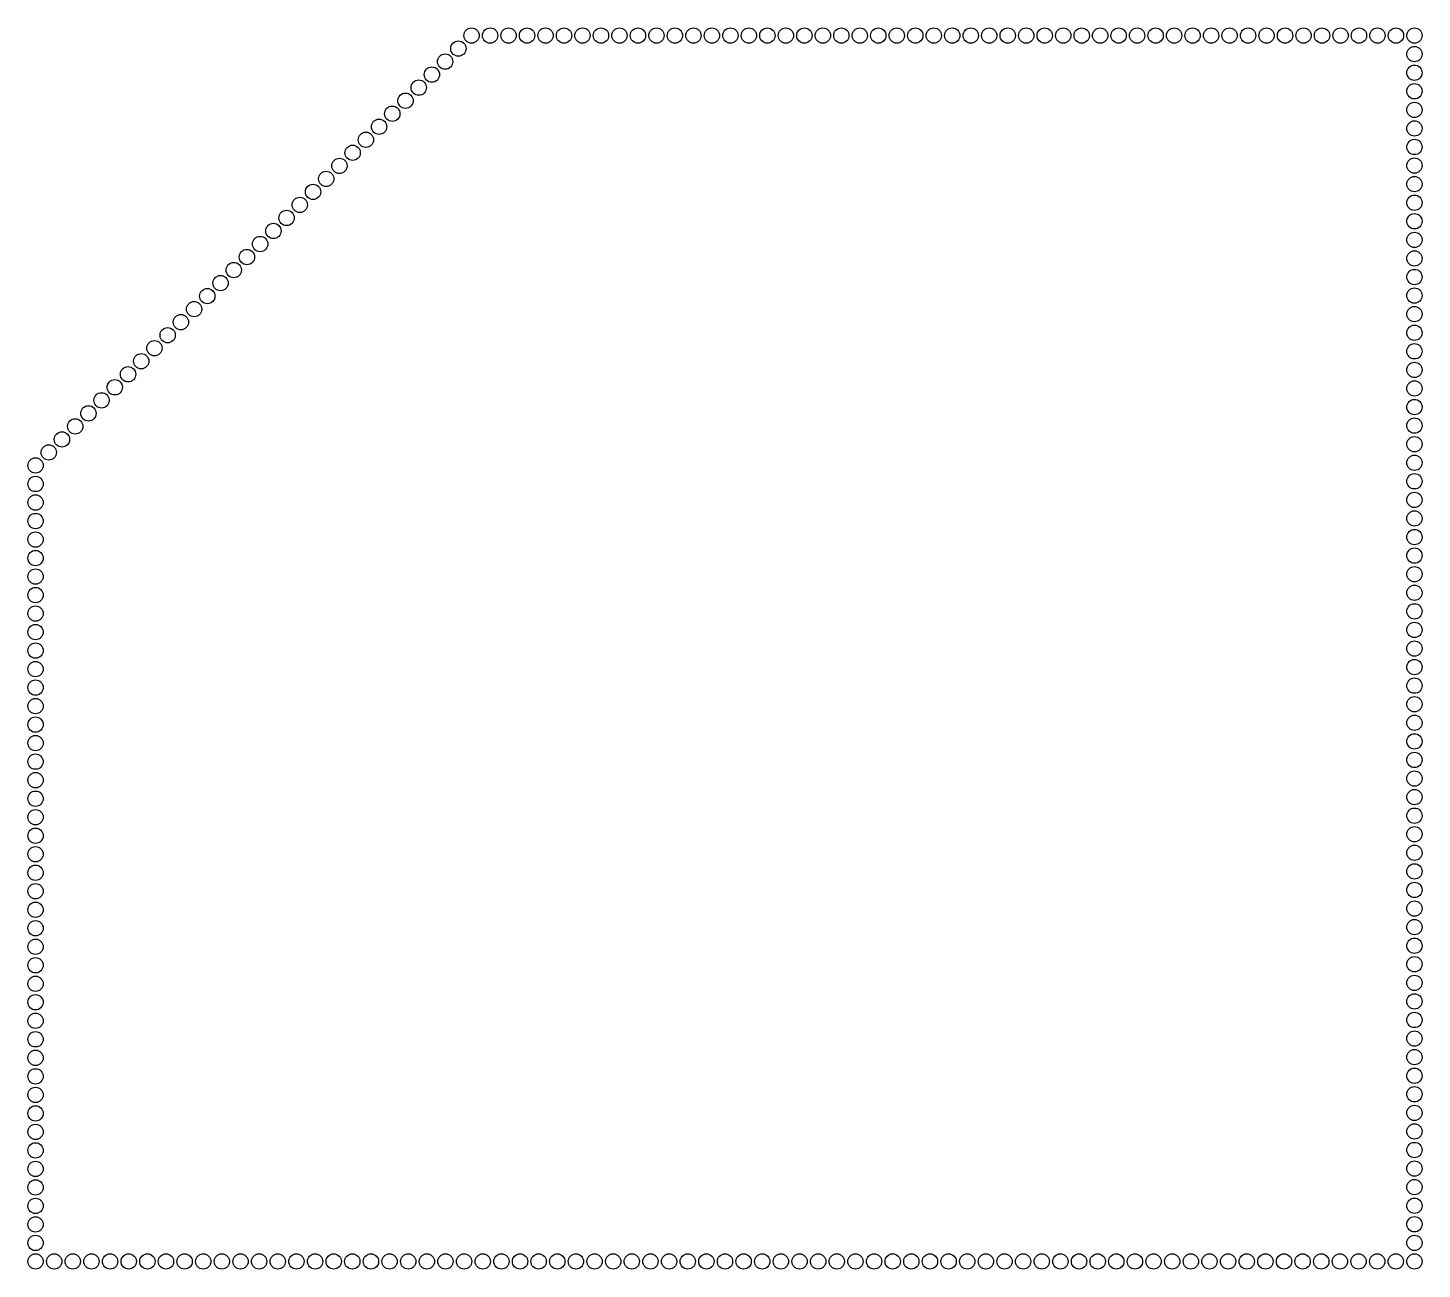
# Model space of a CAD drawing. Header units: metres. Extents: x 29 to 120, y 17.7 to 98.7.
import ezdxf

# ---------------------------------------------------------------- set-up
doc = ezdxf.new("R2010")
doc.units = ezdxf.units.M
doc.layers.add('WALL_MAIN', color=3, linetype='Continuous')

msp = doc.modelspace()

# ---------------------------------------------------------------- linework, layer by layer
at = {"layer": 'WALL_MAIN'}
for centre in [(58.001, 98.213), (59.208, 98.213), (60.415, 98.213), (61.621, 98.213), (62.828, 98.213), (64.035, 98.213), (65.241, 98.213), (66.448, 98.213), (67.655, 98.213), (68.861, 98.213), (70.068, 98.213), (71.275, 98.213), (72.481, 98.213), (73.688, 98.213), (74.895, 98.213), (76.102, 98.213), (77.308, 98.213), (78.515, 98.213), (79.722, 98.213), (80.928, 98.213), (82.135, 98.213), (83.342, 98.213), (84.548, 98.213), (85.755, 98.213), (86.962, 98.213), (88.168, 98.213), (89.375, 98.213), (90.582, 98.213), (91.788, 98.213), (92.995, 98.213), (94.202, 98.213), (95.409, 98.213), (96.615, 98.213), (97.822, 98.213), (99.029, 98.213), (100.235, 98.213), (101.442, 98.213), (102.649, 98.213), (103.855, 98.213), (105.062, 98.213), (106.269, 98.213), (107.475, 98.213), (108.682, 98.213), (109.889, 98.213), (111.096, 98.213), (112.302, 98.213), (113.509, 98.213), (114.716, 98.213), (115.922, 98.213), (117.129, 98.213), (118.336, 98.213), (119.542, 98.213), (57.139, 97.363), (119.542, 97.001), (56.276, 96.513), (55.414, 95.663), (119.542, 95.789), (54.552, 94.813), (119.542, 94.577), (53.689, 93.962), (119.542, 93.365), (52.827, 93.112), (51.102, 91.412), (51.964, 92.262), (119.542, 92.153), (50.24, 90.562), (119.542, 90.941), (49.377, 89.711), (119.542, 89.729), (48.515, 88.861), (47.653, 88.011), (119.542, 88.516), (46.79, 87.161), (119.542, 87.304), (45.928, 86.311), (119.542, 86.092), (45.065, 85.461), (44.203, 84.61), (119.542, 84.88), (43.341, 83.76), (119.542, 83.668), (42.478, 82.91), (119.542, 82.456), (41.616, 82.06), (40.753, 81.21), (119.542, 81.244), (39.891, 80.359), (119.542, 80.032), (39.029, 79.509), (119.542, 78.819), (37.304, 77.809), (38.166, 78.659), (36.441, 76.959), (119.542, 77.607), (35.579, 76.108), (119.542, 76.395), (34.717, 75.258), (119.542, 75.183), (33.854, 74.408), (32.992, 73.558), (119.542, 73.971), (32.13, 72.708), (119.542, 72.759), (31.267, 71.857), (119.542, 71.547), (30.405, 71.007), (29.542, 70.157), (119.542, 70.335), (29.542, 68.949), (119.542, 69.123), (119.542, 67.91), (29.542, 67.741), (29.542, 66.533), (119.542, 66.698), (29.542, 65.325), (119.542, 65.486), (29.542, 64.117), (119.542, 64.274), (29.542, 62.909), (119.542, 63.062), (29.542, 61.701), (119.542, 61.85), (29.542, 60.493), (119.542, 60.638), (29.542, 59.285), (119.542, 59.426), (29.542, 58.077), (119.542, 58.213), (29.542, 56.869), (119.542, 57.001), (29.542, 55.661), (119.542, 55.789), (29.542, 54.453), (119.542, 54.577), (29.542, 53.245), (119.542, 53.365), (29.542, 52.037), (119.542, 52.153), (29.542, 50.829), (119.542, 50.941), (29.542, 49.621), (119.542, 49.729), (29.542, 48.413), (119.542, 48.516), (29.542, 47.205), (119.542, 47.304), (29.542, 45.997), (119.542, 46.092), (29.542, 44.789), (119.542, 44.88), (29.542, 43.581), (119.542, 43.668), (29.542, 42.373), (119.542, 42.456), (29.542, 41.165), (119.542, 41.244), (29.542, 39.957), (119.542, 40.032), (29.542, 38.749), (119.542, 38.819), (29.542, 37.541), (119.542, 37.607), (29.542, 36.333), (119.542, 36.395), (29.542, 35.125), (119.542, 35.183), (29.542, 33.917), (119.542, 33.971), (29.542, 32.709), (119.542, 32.759), (29.542, 31.501), (119.542, 31.547), (29.542, 30.293), (119.542, 30.335), (29.542, 29.085), (119.542, 29.123), (29.542, 27.877), (119.542, 27.91), (29.542, 26.669), (119.542, 26.698), (29.542, 25.461), (119.542, 25.486), (29.542, 24.253), (119.542, 24.274), (29.542, 23.045), (119.542, 23.062), (29.542, 21.837), (119.542, 21.85), (29.542, 20.629), (119.542, 20.638), (29.542, 19.421), (119.542, 19.426), (29.542, 18.213), (30.759, 18.213), (31.975, 18.213), (33.191, 18.213), (34.407, 18.213), (35.623, 18.213), (36.84, 18.213), (38.056, 18.213), (39.272, 18.213), (40.488, 18.213), (41.704, 18.213), (42.921, 18.213), (44.137, 18.213), (45.353, 18.213), (46.569, 18.213), (47.786, 18.213), (49.002, 18.213), (50.218, 18.213), (51.434, 18.213), (52.65, 18.213), (53.867, 18.213), (55.083, 18.213), (56.299, 18.213), (57.515, 18.213), (58.732, 18.213), (59.948, 18.213), (61.164, 18.213), (62.38, 18.213), (63.596, 18.213), (64.813, 18.213), (66.029, 18.213), (67.245, 18.213), (68.461, 18.213), (69.677, 18.213), (70.894, 18.213), (72.11, 18.213), (73.326, 18.213), (74.542, 18.213), (75.759, 18.213), (76.975, 18.213), (78.191, 18.213), (79.407, 18.213), (80.623, 18.213), (81.84, 18.213), (83.056, 18.213), (84.272, 18.213), (85.488, 18.213), (86.704, 18.213), (87.921, 18.213), (89.137, 18.213), (90.353, 18.213), (91.569, 18.213), (92.786, 18.213), (94.002, 18.213), (95.218, 18.213), (96.434, 18.213), (97.65, 18.213), (98.867, 18.213), (100.083, 18.213), (101.299, 18.213), (102.515, 18.213), (103.732, 18.213), (104.948, 18.213), (106.164, 18.213), (107.38, 18.213), (108.596, 18.213), (109.813, 18.213), (111.029, 18.213), (112.245, 18.213), (113.461, 18.213), (114.677, 18.213), (115.894, 18.213), (117.11, 18.213), (118.326, 18.213), (119.542, 18.213)]:
    msp.add_circle(centre, 0.5, dxfattribs=at)

doc.saveas('drawing.dxf')
